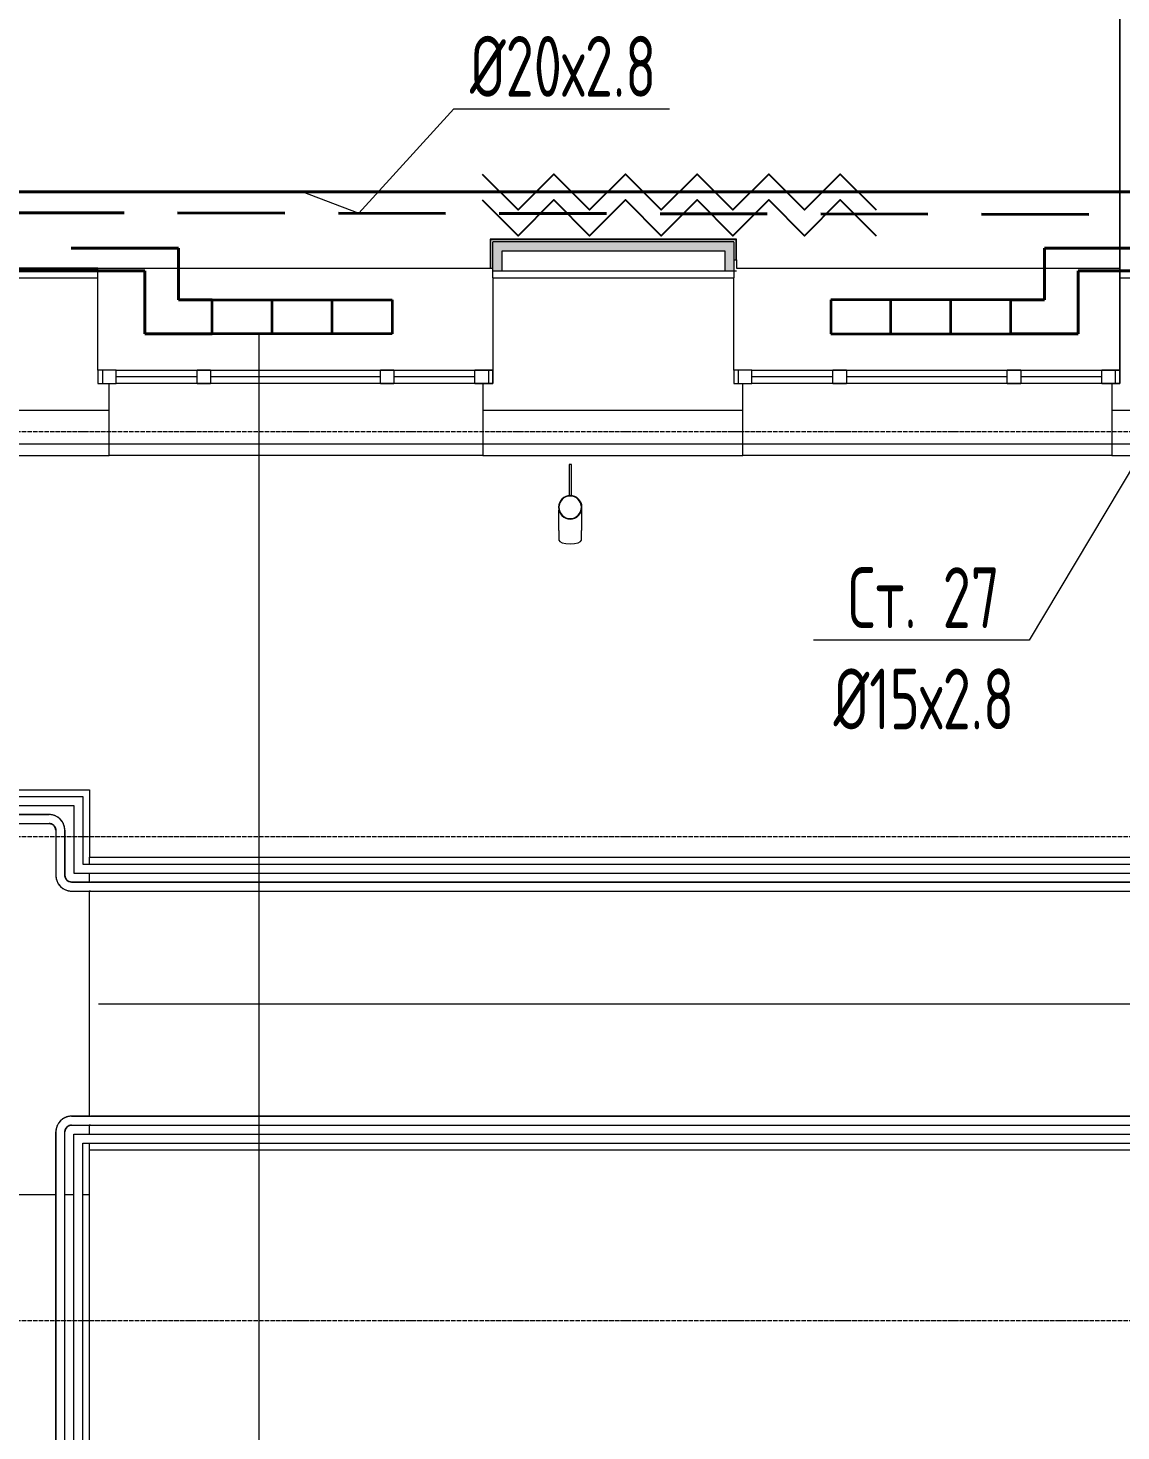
# Model space of a CAD drawing. Header units: millimetres. Extents: x -3929 to 624051, y 52832 to 514950.
# Drawn here: x 183577 to 188432, y 153744 to 159976 of the extents above; entities that cross this region are included whole.
import ezdxf
from ezdxf import colors
from ezdxf.entities.mleader import LeaderData, LeaderLine
from ezdxf.math import Vec2, Vec3

# ---------------------------------------------------------------- set-up
doc = ezdxf.new("R2010")
doc.units = ezdxf.units.MM
doc.linetypes.add('ADSK_Линия сетки', pattern=[25, 20, -2.5, 0, -2.5])
doc.linetypes.add('Hidden', pattern=[7.14375, 4.7625, -2.38125])
for name, color, linetype, lineweight in [('_ Окна', 7, 'Continuous', 9), ('Обобщенные модели', 7, 'Continuous', 18), ('ОВ-ИЗОЛЯЦИЯ', 7, 'Continuous', 25), ('ОВ-О-Оборудование', 32, 'Continuous', 35), ('ОВ-ТЕКСТ', 7, 'Continuous', 25), ('Ограждение', 7, 'Continuous', 9), ('Окна', 7, 'Continuous', 9), ('Оси', 253, 'Continuous', 9), ('Пандусы', 7, 'Continuous', 18), ('Размеры', 7, 'Continuous', 9), ('Стены внутренние', 7, 'Continuous', 18), ('Стены наружные', 7, 'Continuous', 18), ('Стены несущие', 7, 'Continuous', 30), ('Стены отделка', 7, 'Continuous', 30), ('Стены штриховка', 7, 'Continuous', 9)]:
    doc.layers.add(name, color=color, linetype=linetype, lineweight=lineweight)
doc.layers.add('стояки', color=7, linetype='Continuous')
doc.layers.add('т11.1', color=1, linetype='Continuous', true_color=0xff0000)
doc.layers.add('т21.1', color=5, linetype='Continuous', true_color=0x0000ff)
doc.styles.add('СТИЛЬ', font='simplex.shx', dxfattribs={"width": 0.65})

# ---------------------------------------------------------------- blocks, each defined once
blk = doc.blocks.new('*U2941')
at = {"layer": 'ОВ-О-Оборудование', "color": 32, "ltscale": 0.1, "true_color": 0xcd6928}
for p, q in [((400, 75), (-400, 75)), ((-400, 75), (-400, -75)), ((-133.3, 75), (-133.3, -75)), ((133.3, 75), (133.3, -75)), ((400, -75), (400, 75)), ((-400, -75), (400, -75))]:
    blk.add_line(p, q, dxfattribs=at)
blk = doc.blocks.new('1 этаж')
at = {"layer": 'Стены внутренние', "lineweight": 5}
for points in [[(376381.3, -251318.4), (376421.3, -251318.4), (376421.3, -251188.4), (376381.3, -251188.4), (376381.3, -251306.4)], [(377411.3, -251228.4), (377451.3, -251228.4), (377450.3, -251188.4), (376421.3, -251188.4), (376421.3, -251228.4), (377359.8, -251228.4)], [(377451.3, -251318.4), (377450.3, -251228.4), (377411.3, -251228.4), (377411.3, -251318.4), (377450.3, -251318.4)]]:
    blk.add_hatch(color=253, dxfattribs=at).paths.add_polyline_path(points)
at = {"layer": '_ Окна', "color": 253, "lineweight": 5}
for p, q in [((374706.3, -251758.4), (374626.3, -251758.4)), ((374626.3, -251758.4), (374626.3, -251818.4)), ((374646.3, -251758.4), (374646.3, -251818.4)), ((374706.3, -251818.4), (374706.3, -251758.4)), ((375066.3, -251788.4), (374706.3, -251788.4)), ((375066.3, -251818.4), (375066.3, -251758.4)), ((375066.3, -251758.4), (375126.3, -251758.4)), ((375126.3, -251758.4), (375126.3, -251818.4)), ((375881.3, -251788.4), (375126.3, -251788.4)), ((375881.3, -251818.4), (375881.3, -251758.4)), ((375881.3, -251758.4), (375941.3, -251758.4)), ((375941.3, -251758.4), (375941.3, -251818.4)), ((376301.3, -251788.4), (375941.3, -251788.4)), ((376301.3, -251818.4), (376301.3, -251758.4)), ((376301.3, -251758.4), (376381.3, -251758.4)), ((376361.3, -251758.4), (376361.3, -251818.4)), ((376381.3, -251758.4), (376381.3, -251818.4)), ((377531.3, -251758.4), (377451.3, -251758.4)), ((377451.3, -251758.4), (377451.3, -251818.4)), ((377471.3, -251758.4), (377471.3, -251818.4)), ((377531.3, -251818.4), (377531.3, -251758.4)), ((377891.3, -251788.4), (377531.3, -251788.4)), ((377891.3, -251818.4), (377891.3, -251758.4)), ((377891.3, -251758.4), (377951.3, -251758.4)), ((377951.3, -251758.4), (377951.3, -251818.4)), ((378666.3, -251788.4), (377951.3, -251788.4)), ((378666.3, -251818.4), (378666.3, -251758.4)), ((378666.3, -251758.4), (378726.3, -251758.4)), ((378726.3, -251758.4), (378726.3, -251818.4)), ((379086.3, -251788.4), (378726.3, -251788.4)), ((379086.3, -251818.4), (379086.3, -251758.4)), ((379086.3, -251758.4), (379166.3, -251758.4)), ((379146.3, -251758.4), (379146.3, -251818.4)), ((379166.3, -251758.4), (379166.3, -251818.4)), ((374626.3, -251818.4), (374706.3, -251818.4)), ((375126.3, -251818.4), (375066.3, -251818.4)), ((375941.3, -251818.4), (375881.3, -251818.4)), ((376381.3, -251818.4), (376301.3, -251818.4)), ((377451.3, -251818.4), (377531.3, -251818.4)), ((377951.3, -251818.4), (377891.3, -251818.4)), ((378726.3, -251818.4), (378666.3, -251818.4)), ((379166.3, -251818.4), (379086.3, -251818.4))]:
    blk.add_line(p, q, dxfattribs=at)
at = {"layer": 'Обобщенные модели', "color": 253, "lineweight": 5}
for p, q in [((376719.4, -252178.4), (376719.4, -252317.5)), ((376729.4, -252178.4), (376719.4, -252178.4)), ((376729.4, -252317.5), (376729.4, -252178.4)), ((376674.4, -252383.7), (376674.4, -252381.4)), ((376674.4, -252386.5), (376674.4, -252383.7)), ((376674.4, -252389.5), (376674.4, -252386.5)), ((376674.4, -252392.6), (376674.4, -252389.5)), ((376674.4, -252396), (376674.4, -252392.6)), ((376674.4, -252399.6), (376674.4, -252396)), ((376674.4, -252403.3), (376674.4, -252399.6)), ((376674.4, -252407.3), (376674.4, -252403.3)), ((376674.4, -252411.4), (376674.4, -252407.3)), ((376674.4, -252415.7), (376674.4, -252411.4)), ((376674.4, -252420.1), (376674.4, -252415.7)), ((376674.4, -252424.7), (376674.4, -252420.1)), ((376674.4, -252429.5), (376674.4, -252424.7)), ((376774.4, -252381.4), (376774.4, -252382.7)), ((376774.4, -252382.7), (376774.4, -252385.3)), ((376774.4, -252385.3), (376774.4, -252388.2)), ((376774.4, -252388.2), (376774.4, -252391.3)), ((376774.4, -252391.3), (376774.4, -252394.6)), ((376774.4, -252394.6), (376774.4, -252398.1)), ((376774.4, -252398.1), (376774.4, -252401.7)), ((376774.4, -252401.7), (376774.4, -252405.6)), ((376774.4, -252405.6), (376774.4, -252409.6)), ((376774.4, -252409.6), (376774.4, -252413.9)), ((376774.4, -252413.9), (376774.4, -252418.2)), ((376774.4, -252418.2), (376774.4, -252422.8)), ((376774.4, -252422.8), (376774.4, -252427.5)), ((376774.4, -252427.5), (376774.4, -252432.3)), ((376674.4, -252434.4), (376674.4, -252429.5)), ((376674.4, -252439.4), (376674.4, -252434.4)), ((376674.4, -252444.6), (376674.4, -252439.4)), ((376674.4, -252449.9), (376674.4, -252444.6)), ((376674.4, -252455.3), (376674.4, -252449.9)), ((376674.4, -252460.8), (376674.4, -252455.3)), ((376674.4, -252466.3), (376674.4, -252460.8)), ((376674.4, -252472), (376674.4, -252466.3)), ((376674.4, -252472), (376674.4, -252514.5)), ((376774.4, -252432.3), (376774.4, -252437.3)), ((376774.4, -252437.3), (376774.4, -252442.4)), ((376774.4, -252442.4), (376774.4, -252447.7)), ((376774.4, -252447.7), (376774.4, -252453)), ((376774.4, -252453), (376774.4, -252458.5)), ((376774.4, -252458.5), (376774.4, -252464)), ((376774.4, -252464), (376774.4, -252469.6)), ((376774.4, -252469.6), (376774.4, -252472)), ((376774.4, -252514.5), (376774.4, -252472))]:
    blk.add_line(p, q, dxfattribs=at)
for radius, start, end in [(52, 90, 270), (50, 90, 270), (52, 270, 90), (50, 270, 90)]:
    blk.add_arc((376724.4, -252368.4), radius, start, end, dxfattribs=at)
for start_param, end_param in [(3.141593, 4.712389), (4.712389, 6.283185)]:
    blk.add_ellipse((376724.4, -252514.5), major_axis=(50, 0), ratio=0.309017, start_param=start_param, end_param=end_param, dxfattribs=at)
at = {"layer": 'Ограждение', "color": 253, "lineweight": 5}
for p, q in [((372819.1, -253653.3), (374559.1, -253653.3)), ((374559.1, -253653.3), (374559.1, -253953.3)), ((372859.1, -253693.3), (374519.1, -253693.3)), ((374409.1, -253733.3), (372969.1, -253733.3)), ((372969.1, -253733.3), (374409.1, -253733.3)), ((374409.9, -253733.3), (374409.1, -253733.3)), ((374412.7, -253733.4), (374409.9, -253733.3)), ((374412.7, -253733.4), (374409.9, -253733.3)), ((374415.5, -253733.6), (374412.7, -253733.4)), ((374415.5, -253733.6), (374412.7, -253733.4)), ((374418.2, -253733.9), (374415.5, -253733.6)), ((374418.2, -253733.9), (374415.5, -253733.6)), ((374421, -253734.3), (374418.2, -253733.9)), ((374421, -253734.3), (374418.2, -253733.9)), ((374423.8, -253734.8), (374421, -253734.3)), ((374423.8, -253734.8), (374421, -253734.3)), ((374426.5, -253735.5), (374423.8, -253734.8)), ((374426.5, -253735.5), (374423.8, -253734.8)), ((374429.2, -253736.2), (374426.5, -253735.5)), ((374429.2, -253736.2), (374426.5, -253735.5)), ((374431.9, -253737.1), (374429.2, -253736.2)), ((374431.9, -253737.1), (374429.2, -253736.2)), ((374519.1, -253693.3), (374519.1, -253993.3)), ((372969.1, -253773.3), (374409.1, -253773.3)), ((372969.1, -253773.3), (374409.1, -253773.3)), ((374409.1, -253773.3), (374410.3, -253773.3)), ((374410.3, -253773.3), (374411.5, -253773.4)), ((374411.5, -253773.4), (374412.7, -253773.5)), ((374412.7, -253773.5), (374413.9, -253773.7)), ((374413.9, -253773.7), (374415.1, -253773.9)), ((374415.1, -253773.9), (374416.3, -253774.1)), ((374416.3, -253774.1), (374417.4, -253774.4)), ((374417.4, -253774.4), (374418.6, -253774.8)), ((374418.6, -253774.8), (374419.7, -253775.2)), ((374419.7, -253775.2), (374420.8, -253775.6)), ((374420.8, -253775.6), (374421.9, -253776.1)), ((374421.9, -253776.1), (374423, -253776.7)), ((374423, -253776.7), (374424, -253777.2)), ((374424, -253777.2), (374425.1, -253777.9)), ((374425.1, -253777.9), (374426.1, -253778.5)), ((374426.1, -253778.5), (374427, -253779.2)), ((374427, -253779.2), (374428, -253779.9)), ((374428, -253779.9), (374428.9, -253780.7)), ((374428.9, -253780.7), (374429.8, -253781.5)), ((374429.8, -253781.5), (374430.6, -253782.4)), ((374430.6, -253782.4), (374431.5, -253783.2)), ((374431.5, -253783.2), (374432.2, -253784.2)), ((374434.5, -253738), (374431.9, -253737.1)), ((374434.5, -253738), (374431.9, -253737.1)), ((374432.2, -253784.2), (374433, -253785.1)), ((374433, -253785.1), (374433.7, -253786.1)), ((374433.7, -253786.1), (374434.4, -253787.1)), ((374434.4, -253787.1), (374435, -253788.1)), ((374437.1, -253739.1), (374434.5, -253738)), ((374437.1, -253739.1), (374434.5, -253738)), ((374435, -253788.1), (374435.6, -253789.1)), ((374435.6, -253789.1), (374436.1, -253790.2)), ((374436.1, -253790.2), (374436.6, -253791.3)), ((374436.6, -253791.3), (374437.1, -253792.4)), ((374439.6, -253740.3), (374437.1, -253739.1)), ((374439.6, -253740.3), (374437.1, -253739.1)), ((374437.1, -253792.4), (374437.5, -253793.5)), ((374437.5, -253793.5), (374437.9, -253794.7)), ((374437.9, -253794.7), (374438.2, -253795.8)), ((374438.2, -253795.8), (374438.5, -253797)), ((374438.5, -253797), (374438.7, -253798.2)), ((374438.7, -253798.2), (374438.9, -253799.4)), ((374442.1, -253741.5), (374439.6, -253740.3)), ((374442.1, -253741.5), (374439.6, -253740.3)), ((374444.6, -253742.9), (374442.1, -253741.5)), ((374444.6, -253742.9), (374442.1, -253741.5)), ((374446.9, -253744.4), (374444.6, -253742.9)), ((374446.9, -253744.4), (374444.6, -253742.9)), ((374449.3, -253745.9), (374446.9, -253744.4)), ((374449.3, -253745.9), (374446.9, -253744.4)), ((374451.5, -253747.6), (374449.3, -253745.9)), ((374451.5, -253747.6), (374449.3, -253745.9)), ((374453.7, -253749.3), (374451.5, -253747.6)), ((374453.7, -253749.3), (374451.5, -253747.6)), ((374455.8, -253751.1), (374453.7, -253749.3)), ((374455.8, -253751.1), (374453.7, -253749.3)), ((374457.9, -253753.1), (374455.8, -253751.1)), ((374457.9, -253753.1), (374455.8, -253751.1)), ((374459.9, -253755), (374457.9, -253753.1)), ((374459.9, -253755), (374457.9, -253753.1)), ((374461.7, -253757.1), (374459.9, -253755)), ((374461.7, -253757.1), (374459.9, -253755)), ((374463.6, -253759.3), (374461.7, -253757.1)), ((374463.6, -253759.3), (374461.7, -253757.1)), ((374465.3, -253761.5), (374463.6, -253759.3)), ((374465.3, -253761.5), (374463.6, -253759.3)), ((374466.9, -253763.7), (374465.3, -253761.5)), ((374466.9, -253763.7), (374465.3, -253761.5)), ((374468.4, -253766.1), (374466.9, -253763.7)), ((374468.4, -253766.1), (374466.9, -253763.7)), ((374469.9, -253768.5), (374468.4, -253766.1)), ((374469.9, -253768.5), (374468.4, -253766.1)), ((374471.2, -253770.9), (374469.9, -253768.5)), ((374471.2, -253770.9), (374469.9, -253768.5)), ((374472.5, -253773.5), (374471.2, -253770.9)), ((374472.5, -253773.5), (374471.2, -253770.9)), ((374473.6, -253776), (374472.5, -253773.5)), ((374473.6, -253776), (374472.5, -253773.5)), ((374474.6, -253778.6), (374473.6, -253776)), ((374474.6, -253778.6), (374473.6, -253776)), ((374475.6, -253781.3), (374474.6, -253778.6)), ((374475.6, -253781.3), (374474.6, -253778.6)), ((374476.4, -253783.9), (374475.6, -253781.3)), ((374476.4, -253783.9), (374475.6, -253781.3)), ((374477.1, -253786.6), (374476.4, -253783.9)), ((374477.1, -253786.6), (374476.4, -253783.9)), ((374477.7, -253789.4), (374477.1, -253786.6)), ((374477.7, -253789.4), (374477.1, -253786.6)), ((374478.2, -253792.1), (374477.7, -253789.4)), ((374478.2, -253792.1), (374477.7, -253789.4)), ((374478.6, -253794.9), (374478.2, -253792.1)), ((374478.6, -253794.9), (374478.2, -253792.1)), ((374478.9, -253797.7), (374478.6, -253794.9)), ((374478.9, -253797.7), (374478.6, -253794.9)), ((374479.1, -253800.5), (374478.9, -253797.7)), ((374479.1, -253800.5), (374478.9, -253797.7)), ((374438.9, -253799.4), (374439, -253800.6)), ((374439, -253800.6), (374439.1, -253801.7)), ((374439.1, -253801.7), (374439.1, -253802.9)), ((374439.1, -253802.9), (374439.1, -253803.3)), ((374439.1, -253803.3), (374439.1, -254003.3)), ((374439.1, -253803.3), (374439.1, -254003.3)), ((374479.1, -253803.3), (374479.1, -253800.5)), ((374479.1, -253803.3), (374479.1, -253800.5)), ((374479.1, -254003.3), (374479.1, -253803.3)), ((374479.1, -253803.3), (374479.1, -254003.3)), ((374559.1, -253953.3), (374589.1, -253953.3)), ((374589.1, -253953.3), (380934.1, -253953.3)), ((374439.1, -254003.3), (374439.2, -254006.1)), ((374439.1, -254003.3), (374439.2, -254006.1)), ((374439.2, -254006.1), (374439.3, -254008.9)), ((374439.2, -254006.1), (374439.3, -254008.9)), ((374439.3, -254008.9), (374439.6, -254011.7)), ((374439.3, -254008.9), (374439.6, -254011.7)), ((374439.6, -254011.7), (374440, -254014.4)), ((374439.6, -254011.7), (374440, -254014.4)), ((374440, -254014.4), (374440.5, -254017.2)), ((374440, -254014.4), (374440.5, -254017.2)), ((374440.5, -254017.2), (374441.1, -254019.9)), ((374440.5, -254017.2), (374441.1, -254019.9)), ((374441.1, -254019.9), (374441.8, -254022.6)), ((374441.1, -254019.9), (374441.8, -254022.6)), ((374441.8, -254022.6), (374442.7, -254025.3)), ((374441.8, -254022.6), (374442.7, -254025.3)), ((374442.7, -254025.3), (374443.6, -254027.9)), ((374442.7, -254025.3), (374443.6, -254027.9)), ((374443.6, -254027.9), (374444.6, -254030.5)), ((374443.6, -254027.9), (374444.6, -254030.5)), ((374444.6, -254030.5), (374445.8, -254033.1)), ((374444.6, -254030.5), (374445.8, -254033.1)), ((374445.8, -254033.1), (374447, -254035.6)), ((374445.8, -254033.1), (374447, -254035.6)), ((374447, -254035.6), (374448.4, -254038.1)), ((374447, -254035.6), (374448.4, -254038.1)), ((374448.4, -254038.1), (374449.8, -254040.5)), ((374448.4, -254038.1), (374449.8, -254040.5)), ((374449.8, -254040.5), (374451.3, -254042.8)), ((374449.8, -254040.5), (374451.3, -254042.8)), ((374451.3, -254042.8), (374453, -254045.1)), ((374451.3, -254042.8), (374453, -254045.1)), ((374453, -254045.1), (374454.7, -254047.3)), ((374453, -254045.1), (374454.7, -254047.3)), ((374454.7, -254047.3), (374456.5, -254049.4)), ((374454.7, -254047.3), (374456.5, -254049.4)), ((374479.1, -254003.6), (374479.1, -254003.3)), ((374479.2, -254004.8), (374479.1, -254003.6)), ((374479.2, -254006), (374479.2, -254004.8)), ((374479.4, -254007.2), (374479.2, -254006)), ((374479.6, -254008.4), (374479.4, -254007.2)), ((374479.8, -254009.6), (374479.6, -254008.4)), ((374480.1, -254010.7), (374479.8, -254009.6)), ((374480.4, -254011.9), (374480.1, -254010.7)), ((374480.7, -254013), (374480.4, -254011.9)), ((374481.2, -254014.1), (374480.7, -254013)), ((374481.6, -254015.3), (374481.2, -254014.1)), ((374482.1, -254016.3), (374481.6, -254015.3)), ((374482.7, -254017.4), (374482.1, -254016.3)), ((374483.2, -254018.5), (374482.7, -254017.4)), ((374483.9, -254019.5), (374483.2, -254018.5)), ((374484.5, -254020.5), (374483.9, -254019.5)), ((374485.3, -254021.4), (374484.5, -254020.5)), ((374486, -254022.4), (374485.3, -254021.4)), ((374486.8, -254023.3), (374486, -254022.4)), ((374487.6, -254024.2), (374486.8, -254023.3)), ((374488.5, -254025), (374487.6, -254024.2)), ((374489.3, -254025.8), (374488.5, -254025)), ((374490.3, -254026.6), (374489.3, -254025.8)), ((374491.2, -254027.3), (374490.3, -254026.6)), ((374492.2, -254028), (374491.2, -254027.3)), ((374493.2, -254028.7), (374492.2, -254028)), ((374494.2, -254029.3), (374493.2, -254028.7)), ((374495.3, -254029.9), (374494.2, -254029.3)), ((374496.3, -254030.4), (374495.3, -254029.9)), ((374497.4, -254030.9), (374496.3, -254030.4)), ((374498.6, -254031.3), (374497.4, -254030.9)), ((374499.7, -254031.8), (374498.6, -254031.3)), ((374500.8, -254032.1), (374499.7, -254031.8)), ((374502, -254032.4), (374500.8, -254032.1)), ((374503.2, -254032.7), (374502, -254032.4)), ((374504.3, -254032.9), (374503.2, -254032.7)), ((374505.5, -254033.1), (374504.3, -254032.9)), ((374506.7, -254033.2), (374505.5, -254033.1)), ((374507.9, -254033.2), (374506.7, -254033.2)), ((374509.1, -254033.3), (374507.9, -254033.2)), ((374587.1, -254033.3), (374509.1, -254033.3)), ((374509.1, -254033.3), (374587.1, -254033.3)), ((374519.1, -253993.3), (374589.1, -253993.3)), ((374587.1, -254033.3), (374589.9, -254033.3)), ((374587.1, -254033.3), (374591.1, -254033.3)), ((374589.1, -253993.3), (380974.1, -253993.3)), ((374589.9, -254033.3), (374592.7, -254033.3)), ((374591.1, -254033.3), (380944.4, -254033.3)), ((380944.4, -254033.3), (374592.7, -254033.3)), ((374456.5, -254049.4), (374458.4, -254051.5)), ((374456.5, -254049.4), (374458.4, -254051.5)), ((374458.4, -254051.5), (374460.4, -254053.5)), ((374458.4, -254051.5), (374460.4, -254053.5)), ((374460.4, -254053.5), (374462.4, -254055.4)), ((374460.4, -254053.5), (374462.4, -254055.4)), ((374462.4, -254055.4), (374464.5, -254057.2)), ((374462.4, -254055.4), (374464.5, -254057.2)), ((374464.5, -254057.2), (374466.7, -254059)), ((374464.5, -254057.2), (374466.7, -254059)), ((374466.7, -254059), (374469, -254060.6)), ((374466.7, -254059), (374469, -254060.6)), ((374469, -254060.6), (374471.3, -254062.2)), ((374469, -254060.6), (374471.3, -254062.2)), ((374471.3, -254062.2), (374473.7, -254063.6)), ((374471.3, -254062.2), (374473.7, -254063.6)), ((374473.7, -254063.6), (374476.1, -254065)), ((374473.7, -254063.6), (374476.1, -254065)), ((374476.1, -254065), (374478.6, -254066.3)), ((374476.1, -254065), (374478.6, -254066.3)), ((374478.6, -254066.3), (374481.2, -254067.4)), ((374478.6, -254066.3), (374481.2, -254067.4)), ((374481.2, -254067.4), (374483.8, -254068.5)), ((374481.2, -254067.4), (374483.8, -254068.5)), ((374483.8, -254068.5), (374486.4, -254069.5)), ((374483.8, -254068.5), (374486.4, -254069.5)), ((374486.4, -254069.5), (374489.1, -254070.3)), ((374486.4, -254069.5), (374489.1, -254070.3)), ((374489.1, -254070.3), (374491.7, -254071.1)), ((374489.1, -254070.3), (374491.7, -254071.1)), ((374491.7, -254071.1), (374494.5, -254071.7)), ((374491.7, -254071.1), (374494.5, -254071.7)), ((374494.5, -254071.7), (374497.2, -254072.3)), ((374494.5, -254071.7), (374497.2, -254072.3)), ((374497.2, -254072.3), (374500, -254072.7)), ((374497.2, -254072.3), (374500, -254072.7)), ((374500, -254072.7), (374502.8, -254073)), ((374500, -254072.7), (374502.8, -254073)), ((374502.8, -254073), (374505.6, -254073.2)), ((374502.8, -254073), (374505.6, -254073.2)), ((374505.6, -254073.2), (374508.4, -254073.3)), ((374505.6, -254073.2), (374508.4, -254073.3)), ((374508.4, -254073.3), (374509.1, -254073.3)), ((374509.1, -254073.3), (374587.1, -254073.3)), ((374509.1, -254073.3), (374587.1, -254073.3)), ((374589.9, -254073.3), (374587.1, -254073.3)), ((374587.1, -254073.3), (374591.1, -254073.3)), ((374592.7, -254073.3), (374589.9, -254073.3)), ((374591.1, -254073.3), (380944.4, -254073.3)), ((374592.7, -254073.3), (380944.4, -254073.3)), ((374448.8, -255107.8), (374447.4, -255110.3)), ((374448.8, -255107.8), (374447.4, -255110.3)), ((374450.2, -255105.5), (374448.8, -255107.8)), ((374450.2, -255105.5), (374448.8, -255107.8)), ((374451.8, -255103.1), (374450.2, -255105.5)), ((374451.8, -255103.1), (374450.2, -255105.5)), ((374453.4, -255100.9), (374451.8, -255103.1)), ((374453.4, -255100.9), (374451.8, -255103.1)), ((374455.2, -255098.7), (374453.4, -255100.9)), ((374455.2, -255098.7), (374453.4, -255100.9)), ((374457, -255096.6), (374455.2, -255098.7)), ((374457, -255096.6), (374455.2, -255098.7)), ((374458.9, -255094.5), (374457, -255096.6)), ((374458.9, -255094.5), (374457, -255096.6)), ((374460.9, -255092.5), (374458.9, -255094.5)), ((374460.9, -255092.5), (374458.9, -255094.5)), ((374463, -255090.6), (374460.9, -255092.5)), ((374463, -255090.6), (374460.9, -255092.5)), ((374465.1, -255088.8), (374463, -255090.6)), ((374465.1, -255088.8), (374463, -255090.6)), ((374467.3, -255087.1), (374465.1, -255088.8)), ((374467.3, -255087.1), (374465.1, -255088.8)), ((374469.6, -255085.5), (374467.3, -255087.1)), ((374469.6, -255085.5), (374467.3, -255087.1)), ((374471.9, -255084), (374469.6, -255085.5)), ((374471.9, -255084), (374469.6, -255085.5)), ((374474.3, -255082.5), (374471.9, -255084)), ((374474.3, -255082.5), (374471.9, -255084)), ((374476.8, -255081.2), (374474.3, -255082.5)), ((374476.8, -255081.2), (374474.3, -255082.5)), ((374479.3, -255079.9), (374476.8, -255081.2)), ((374479.3, -255079.9), (374476.8, -255081.2)), ((374481.9, -255078.8), (374479.3, -255079.9)), ((374481.9, -255078.8), (374479.3, -255079.9)), ((374484.5, -255077.8), (374481.9, -255078.8)), ((374484.5, -255077.8), (374481.9, -255078.8)), ((374487.1, -255076.8), (374484.5, -255077.8)), ((374487.1, -255076.8), (374484.5, -255077.8)), ((374489.8, -255076), (374487.1, -255076.8)), ((374489.8, -255076), (374487.1, -255076.8)), ((374492.5, -255075.3), (374489.8, -255076)), ((374492.5, -255075.3), (374489.8, -255076)), ((374495.2, -255074.7), (374492.5, -255075.3)), ((374495.2, -255074.7), (374492.5, -255075.3)), ((374498, -255074.2), (374495.2, -255074.7)), ((374498, -255074.2), (374495.2, -255074.7)), ((374500.7, -255073.8), (374498, -255074.2)), ((374500.7, -255073.8), (374498, -255074.2)), ((374503.5, -255073.5), (374500.7, -255073.8)), ((374503.5, -255073.5), (374500.7, -255073.8)), ((374506.3, -255073.3), (374503.5, -255073.5)), ((374506.3, -255073.3), (374503.5, -255073.5)), ((374509.1, -255073.3), (374506.3, -255073.3)), ((374509.1, -255073.3), (374506.3, -255073.3)), ((374587.1, -255073.3), (374509.1, -255073.3)), ((374509.1, -255073.3), (374587.1, -255073.3)), ((374587.1, -255073.3), (374589.9, -255073.3)), ((374587.1, -255073.3), (374591.1, -255073.3)), ((374589.9, -255073.3), (374592.7, -255073.3)), ((374591.1, -255073.3), (381412.1, -255073.3)), ((381413.7, -255073.3), (374592.7, -255073.3)), ((374439.2, -255139.7), (374439.1, -255142.5)), ((374439.2, -255139.7), (374439.1, -255142.5)), ((374439.1, -255142.5), (374439.1, -255143.3)), ((374439.1, -255143.3), (374439.1, -255421.3)), ((374439.1, -255421.3), (374439.1, -255143.3)), ((374439.4, -255136.9), (374439.2, -255139.7)), ((374439.4, -255136.9), (374439.2, -255139.7)), ((374439.7, -255134.1), (374439.4, -255136.9)), ((374439.7, -255134.1), (374439.4, -255136.9)), ((374440.1, -255131.4), (374439.7, -255134.1)), ((374440.1, -255131.4), (374439.7, -255134.1)), ((374440.7, -255128.6), (374440.1, -255131.4)), ((374440.7, -255128.6), (374440.1, -255131.4)), ((374441.3, -255125.9), (374440.7, -255128.6)), ((374441.3, -255125.9), (374440.7, -255128.6)), ((374442.1, -255123.2), (374441.3, -255125.9)), ((374442.1, -255123.2), (374441.3, -255125.9)), ((374442.9, -255120.5), (374442.1, -255123.2)), ((374442.9, -255120.5), (374442.1, -255123.2)), ((374443.9, -255117.9), (374442.9, -255120.5)), ((374443.9, -255117.9), (374442.9, -255120.5)), ((374444.9, -255115.3), (374443.9, -255117.9)), ((374444.9, -255115.3), (374443.9, -255117.9)), ((374446.1, -255112.8), (374444.9, -255115.3)), ((374446.1, -255112.8), (374444.9, -255115.3)), ((374447.4, -255110.3), (374446.1, -255112.8)), ((374447.4, -255110.3), (374446.1, -255112.8)), ((374479.1, -255142.1), (374479.2, -255140.9)), ((374479.1, -255143.3), (374479.1, -255142.1)), ((374479.1, -255421.3), (374479.1, -255143.3)), ((374479.1, -255421.3), (374479.1, -255143.3)), ((374479.2, -255140.9), (374479.3, -255139.7)), ((374479.3, -255139.7), (374479.5, -255138.5)), ((374479.5, -255138.5), (374479.7, -255137.3)), ((374479.7, -255137.3), (374480, -255136.1)), ((374480, -255136.1), (374480.3, -255135)), ((374480.3, -255135), (374480.6, -255133.8)), ((374480.6, -255133.8), (374481, -255132.7)), ((374481, -255132.7), (374481.5, -255131.6)), ((374481.5, -255131.6), (374482, -255130.5)), ((374482, -255130.5), (374482.5, -255129.4)), ((374482.5, -255129.4), (374483.1, -255128.4)), ((374483.1, -255128.4), (374483.7, -255127.3)), ((374483.7, -255127.3), (374484.4, -255126.3)), ((374484.4, -255126.3), (374485.1, -255125.4)), ((374485.1, -255125.4), (374485.8, -255124.4)), ((374485.8, -255124.4), (374486.6, -255123.5)), ((374486.6, -255123.5), (374487.4, -255122.6)), ((374487.4, -255122.6), (374488.2, -255121.8)), ((374488.2, -255121.8), (374489.1, -255120.9)), ((374489.1, -255120.9), (374490, -255120.2)), ((374490, -255120.2), (374490.9, -255119.4)), ((374490.9, -255119.4), (374491.9, -255118.7)), ((374491.9, -255118.7), (374492.9, -255118)), ((374492.9, -255118), (374493.9, -255117.4)), ((374493.9, -255117.4), (374495, -255116.8)), ((374495, -255116.8), (374496, -255116.3)), ((374496, -255116.3), (374497.1, -255115.8)), ((374497.1, -255115.8), (374498.2, -255115.3)), ((374498.2, -255115.3), (374499.4, -255114.9)), ((374499.4, -255114.9), (374500.5, -255114.5)), ((374500.5, -255114.5), (374501.7, -255114.2)), ((374501.7, -255114.2), (374502.8, -255113.9)), ((374502.8, -255113.9), (374504, -255113.7)), ((374504, -255113.7), (374505.2, -255113.5)), ((374505.2, -255113.5), (374506.4, -255113.4)), ((374506.4, -255113.4), (374507.6, -255113.3)), ((374507.6, -255113.3), (374508.8, -255113.3)), ((374508.8, -255113.3), (374509.1, -255113.3)), ((374509.1, -255113.3), (374587.1, -255113.3)), ((374509.1, -255113.3), (374587.1, -255113.3)), ((374519.1, -255153.3), (374589.1, -255153.3)), ((374519.1, -255423.3), (374519.1, -255153.3)), ((374589.9, -255113.3), (374587.1, -255113.3)), ((374587.1, -255113.3), (374591.1, -255113.3)), ((374589.1, -255153.3), (381414.1, -255153.3)), ((374592.7, -255113.3), (374589.9, -255113.3)), ((374591.1, -255113.3), (381412.1, -255113.3)), ((374592.7, -255113.3), (381413.7, -255113.3)), ((374559.1, -255193.3), (374589.1, -255193.3)), ((374559.1, -255423.3), (374559.1, -255193.3)), ((374589.1, -255193.3), (381414.1, -255193.3)), ((374439.1, -255421.3), (374439.1, -255422.5)), ((374439.1, -255425.3), (374439.1, -255421.3)), ((374439.1, -255422.5), (374439.1, -255423.7)), ((374439.1, -255423.7), (374439.1, -257421.7)), ((374439.1, -257421.7), (374439.1, -255425.3)), ((374479.1, -255422.5), (374479.1, -255421.3)), ((374479.1, -255425.3), (374479.1, -255421.3)), ((374479.1, -255423.7), (374479.1, -255422.5)), ((374479.1, -257421.7), (374479.1, -255423.7)), ((374479.1, -257421.7), (374479.1, -255425.3)), ((374519.1, -257423.3), (374519.1, -255423.3)), ((374559.1, -257423.3), (374559.1, -255423.3))]:
    blk.add_line(p, q, dxfattribs=at)
for centre, radius, start, end in [((374409.1, -253803.3), 70, 0, 90), ((374409.1, -253803.3), 30, 0, 90), ((374409.1, -253803.3), 30, 50.23514, 90), ((374409.1, -253803.3), 30, 0, 39.76486), ((374509.1, -254003.3), 70, 180, 270), ((374509.1, -254003.3), 30, 180, 270), ((374509.1, -254003.3), 30, 180, 219.76486), ((374509.1, -254003.3), 30, 230.23514, 270), ((374509.1, -255143.3), 70, 90, 180), ((374509.1, -255143.3), 30, 90, 180), ((374509.1, -255143.3), 30, 140.23514, 180), ((374509.1, -255143.3), 30, 90, 129.76486)]:
    blk.add_arc(centre, radius, start, end, dxfattribs=at)
at = {"layer": 'Окна', "color": 253, "lineweight": 5}
for p, q in [((374706.3, -251758.4), (374626.3, -251758.4)), ((374626.3, -251758.4), (374626.3, -251818.4)), ((374706.3, -251758.4), (375066.3, -251758.4)), ((375126.3, -251758.4), (375066.3, -251758.4)), ((375126.3, -251758.4), (375881.3, -251758.4)), ((375941.3, -251758.4), (375881.3, -251758.4)), ((375941.3, -251758.4), (376301.3, -251758.4)), ((376381.3, -251758.4), (376301.3, -251758.4)), ((376381.3, -251818.4), (376381.3, -251758.4)), ((377531.3, -251758.4), (377451.3, -251758.4)), ((377451.3, -251758.4), (377451.3, -251818.4)), ((377531.3, -251758.4), (377891.3, -251758.4)), ((377951.3, -251758.4), (377891.3, -251758.4)), ((377951.3, -251758.4), (378666.3, -251758.4)), ((378726.3, -251758.4), (378666.3, -251758.4)), ((378726.3, -251758.4), (379086.3, -251758.4)), ((379166.3, -251758.4), (379086.3, -251758.4)), ((379166.3, -251818.4), (379166.3, -251758.4)), ((374626.3, -251818.4), (374706.3, -251818.4)), ((375066.3, -251818.4), (374706.3, -251818.4)), ((375066.3, -251818.4), (375126.3, -251818.4)), ((375881.3, -251818.4), (375126.3, -251818.4)), ((375881.3, -251818.4), (375941.3, -251818.4)), ((376301.3, -251818.4), (375941.3, -251818.4)), ((376301.3, -251818.4), (376381.3, -251818.4)), ((377451.3, -251818.4), (377531.3, -251818.4)), ((377891.3, -251818.4), (377531.3, -251818.4)), ((377891.3, -251818.4), (377951.3, -251818.4)), ((378666.3, -251818.4), (377951.3, -251818.4)), ((378666.3, -251818.4), (378726.3, -251818.4)), ((379086.3, -251818.4), (378726.3, -251818.4)), ((379086.3, -251818.4), (379166.3, -251818.4))]:
    blk.add_line(p, q, dxfattribs=at)
at = {"layer": 'Оси', "color": 253, "linetype": 'ADSK_Линия сетки', "lineweight": 5}
for p, q in [((353580.1, -252031.6), (419809.8, -252031.6)), ((353580.1, -253831.6), (419699.7, -253831.6)), ((353580.1, -255981.6), (419699.7, -255981.6))]:
    blk.add_line(p, q, dxfattribs=at)
at = {"layer": 'Пандусы', "color": 253, "lineweight": 5}
for p, q in [((372789.1, -253623.3), (374589.1, -253623.3)), ((374589.1, -253623.3), (374589.1, -253923.3)), ((374589.1, -253953.3), (374589.1, -253923.3)), ((374589.1, -253923.3), (380904.1, -253923.3)), ((374589.1, -254033.3), (374589.1, -253993.3)), ((374589.1, -255073.3), (374589.1, -254073.3)), ((374589.1, -255153.3), (374589.1, -255113.3)), ((374589.1, -255223.3), (374589.1, -255193.3)), ((374589.1, -255223.3), (380904.1, -255223.3)), ((374589.1, -255423.3), (374589.1, -255223.3)), ((374439.1, -255423.3), (373439.1, -255423.3)), ((374519.1, -255423.3), (374479.1, -255423.3)), ((374589.1, -255423.3), (374559.1, -255423.3)), ((374589.1, -257423.3), (374589.1, -255423.3))]:
    blk.add_line(p, q, dxfattribs=at)
at = {"layer": 'Размеры', "color": 253, "lineweight": 5}
blk.add_line((374629, -254574.7), (380871.8, -254574.7), dxfattribs=at)
at = {"layer": 'Стены внутренние', "color": 253, "lineweight": 5}
blk.add_line((377451.3, -251318.4), (377463.3, -251318.4), dxfattribs=at)
at = {"layer": 'Стены наружные', "color": 253, "lineweight": 5}
for p, q in [((377463.3, -251268.4), (377463.3, -251306.4)), ((374626.3, -251306.4), (376369.3, -251306.4)), ((377463.3, -251306.4), (379166.3, -251306.4)), ((376336.3, -252088.4), (374676.3, -252088.4)), ((379131.3, -252088.4), (377491.3, -252088.4)), ((376336.3, -252138.4), (374676.3, -252138.4)), ((379131.3, -252138.4), (377491.3, -252138.4))]:
    blk.add_line(p, q, dxfattribs=at)
at = {"layer": 'Стены несущие', "color": 253, "lineweight": 5}
for p, q in [((373601.3, -251348.4), (374626.3, -251348.4)), ((374626.3, -251758.4), (374626.3, -251348.4)), ((376381.3, -251348.4), (376381.3, -251758.4)), ((376381.3, -251348.4), (377451.3, -251348.4)), ((377451.3, -251758.4), (377451.3, -251348.4)), ((379166.3, -251348.4), (379166.3, -251758.4)), ((379166.3, -251348.4), (380256.3, -251348.4)), ((374676.3, -251938.4), (374676.3, -251818.4)), ((376336.3, -251818.4), (376336.3, -251938.4)), ((377491.3, -251938.4), (377491.3, -251818.4)), ((379131.3, -251818.4), (379131.3, -251938.4)), ((374676.3, -251938.4), (373566.3, -251938.4)), ((377491.3, -251938.4), (376336.3, -251938.4)), ((380296.3, -251938.4), (379131.3, -251938.4))]:
    blk.add_line(p, q, dxfattribs=at)
at = {"layer": 'Стены отделка', "color": 253, "lineweight": 5}
for p, q in [((379164.3, -245466.4), (379164.3, -251758.4)), ((376369.3, -251176.4), (376369.3, -251306.4)), ((377461.3, -251176.4), (376371.3, -251176.4)), ((377463.3, -251268.4), (377463.3, -251178.4)), ((377451.3, -251188.4), (376381.3, -251188.4)), ((376381.3, -251348.4), (376381.3, -251188.4)), ((376421.3, -251228.4), (377411.3, -251228.4)), ((376421.3, -251318.4), (376421.3, -251228.4)), ((377411.3, -251228.4), (377411.3, -251318.4)), ((377451.3, -251188.4), (377451.3, -251348.4)), ((377451.3, -251268.4), (377463.3, -251268.4)), ((374626.3, -251306.4), (373601.3, -251306.4)), ((374625.3, -251318.4), (374626.3, -251318.4)), ((374626.3, -251348.4), (374626.3, -251306.4)), ((376369.3, -251306.4), (376381.3, -251306.4)), ((376381.3, -251318.4), (376421.3, -251318.4)), ((376421.3, -251318.4), (377451.3, -251318.4)), ((374676.3, -251938.4), (374676.3, -251938.4)), ((374676.3, -252138.4), (374676.3, -251938.4)), ((376336.3, -251938.4), (376336.3, -252138.4)), ((377491.3, -252138.4), (377491.3, -251938.4)), ((379131.3, -251938.4), (379131.3, -252138.4)), ((374676.3, -252088.4), (374675.3, -252088.4)), ((377491.3, -252088.4), (377490.3, -252088.4)), ((373566.3, -252138.4), (374676.3, -252138.4)), ((376336.3, -252138.4), (377491.3, -252138.4)), ((379131.3, -252138.4), (380296.3, -252138.4))]:
    blk.add_line(p, q, dxfattribs=at)
at = {"layer": 'Стены штриховка', "color": 253, "lineweight": 5}
for p, q in [((379166.3, -245431.4), (379166.3, -251348.4)), ((376371.3, -251176.4), (376369.3, -251176.4)), ((376369.3, -251178.4), (377463.3, -251178.4)), ((376371.3, -251306.4), (376371.3, -251176.4)), ((377461.3, -251268.4), (377461.3, -251176.4)), ((377463.3, -251176.4), (377461.3, -251176.4)), ((377463.3, -251178.4), (377463.3, -251176.4)), ((374626.3, -251308.4), (373601.3, -251308.4)), ((373601.3, -251318.4), (374625.3, -251318.4)), ((374675.3, -252088.4), (373566.3, -252088.4)), ((377490.3, -252088.4), (376336.3, -252088.4)), ((380295.3, -252088.4), (379131.3, -252088.4))]:
    blk.add_line(p, q, dxfattribs=at)

msp = doc.modelspace()

# ---------------------------------------------------------------- linework, layer by layer
at = {"layer": 'ОВ-ИЗОЛЯЦИЯ', "color": 7, "linetype": 'ByBlock'}
for points in [[(185594.508, 159327.912), (185753.607, 159168.813), (185912.706, 159327.912), (186071.805, 159168.813), (186230.904, 159327.912), (186390.003, 159168.813), (186549.102, 159327.912), (186708.201, 159168.813), (186867.3, 159327.912), (187026.399, 159168.813), (187185.498, 159327.912), (187344.597, 159168.813)], [(185594.359, 159212.971), (185753.458, 159053.872), (185912.557, 159212.971), (186071.657, 159053.872), (186230.756, 159212.971), (186389.855, 159053.872), (186548.954, 159212.971), (186708.053, 159053.872), (186867.152, 159212.971), (187026.251, 159053.872), (187185.35, 159212.971), (187344.449, 159053.872)]]:
    msp.add_lwpolyline(points, dxfattribs=at)
at = {"layer": 'стояки', "color": 7, "lineweight": 15}
msp.add_line((184601.405, 158618.406), (184601.405, 150135.701), dxfattribs=at)
at = {"layer": 'т11.1', "lineweight": 40}
for p, q in [((179859.535, 159248.363), (194670.561, 159248.363)), ((188092.822, 158768.406), (188092.822, 158998.063)), ((188092.822, 158998.063), (188899.566, 158998.063)), ((184095.037, 158898.063), (183435.565, 158897.066)), ((184095.037, 158618.406), (184095.037, 158898.063)), ((187942.822, 158768.406), (188092.822, 158768.406)), ((184395.037, 158618.406), (184095.037, 158618.406))]:
    msp.add_line(p, q, dxfattribs=at)
at = {"layer": 'т21.1', "linetype": 'Hidden', "lineweight": 40, "ltscale": 100}
for p, q in [((179955.024, 159161.97), (194520.561, 159138.062)), ((184245.037, 158998.063), (183386.563, 158998.063)), ((184245.037, 158768.406), (184245.037, 158998.063)), ((188242.822, 158618.406), (188242.822, 158898.063)), ((188242.822, 158898.063), (188850.564, 158897.066)), ((184395.037, 158768.406), (184245.037, 158768.406)), ((187942.822, 158618.406), (188242.822, 158618.406))]:
    msp.add_line(p, q, dxfattribs=at)

# ---------------------------------------------------------------- block references
at = {"layer": 'ОВ-О-Оборудование', "ltscale": 10, "xscale": -1, "rotation": 180}
msp.add_blockref('*U2941', (184795.037, 158693.406), dxfattribs=at)
at = {"layer": 'ОВ-О-Оборудование', "ltscale": 10, "rotation": 180}
msp.add_blockref('*U2941', (187542.822, 158693.406), dxfattribs=at)
at = {"layer": 'стояки', "color": 5, "lineweight": 40}
msp.add_blockref('1 этаж', (-190738.98, 410215.433), dxfattribs=at)

# ---------------------------------------------------------------- leaders
at = {"layer": 'ОВ-ТЕКСТ', "color": 7}
ml = msp.add_multileader_mtext('Standard', dxfattribs=at)
ml.set_content('\\A1;%%C20х2.8 ', color=7, style='СТИЛЬ')
ml.set_leader_properties(color=7, lineweight=18)
ml.build(insert=Vec2(0, 0))
ml.multileader.update_dxf_attribs({"text_left_attachment_type": 6, "text_right_attachment_type": 6, "dogleg_length": 0.36, "arrow_head_size": 0.126})
ctx = ml.context
ctx.base_point, ctx.char_height, ctx.arrow_head_size, ctx.landing_gap_size, ctx.plane_origin = Vec3(185468.939, 159617.132), 270, 0.126, 0.063, Vec3(191513.668, 154591.065)
ctx.left_attachment, ctx.right_attachment, ctx.text_align_type = 6, 6, 1
notes = []
notes.append((ctx, [(0, (1, 1, 0), (185468.687, 159617.132), (1, 0), 0.252, [(1, [(184792.315, 159249.546), (185046.649, 159153.612)], 0, [])])]))
ctx.mtext.insert, ctx.mtext.width, ctx.mtext.alignment, ctx.mtext.flow_direction = Vec3(185953.716, 159941.132), 1404.14984, 2, 5
ml = msp.add_multileader_mtext('Standard', dxfattribs=at)
ml.set_content('\\A1;Ст. 27^J%%C15х2.8 ', color=7, style='СТИЛЬ')
ml.set_leader_properties(color=7, lineweight=18)
ml.build(insert=Vec2(0, 0))
ml.multileader.update_dxf_attribs({"text_left_attachment_type": 6, "text_right_attachment_type": 6, "dogleg_length": 0.36, "arrow_head_size": 0.126})
ctx = ml.context
ctx.base_point, ctx.char_height, ctx.arrow_head_size, ctx.landing_gap_size, ctx.plane_origin = Vec3(187088.364, 157256.767), 270, 0.126, 0.063, Vec3(193709.277, 153150.68)
ctx.left_attachment, ctx.right_attachment, ctx.text_align_type = 6, 6, 1
notes.append((ctx, [(1, (1, 1, 0), (188024.742, 157256.767), (-1, 0), 0.252, [(0, [(188852.564, 158897.066), (189002.564, 158897.066)], 0, [])])]))
ctx.mtext.insert, ctx.mtext.width, ctx.mtext.alignment, ctx.mtext.flow_direction = Vec3(187556.427, 157580.767), 1404.14984, 2, 5
for ctx, leaders in notes:
    for number, flags, end, landing, length, lines in leaders:
        leader = LeaderData()
        leader.index, (leader.has_last_leader_line, leader.has_dogleg_vector, leader.attachment_direction) = number, flags
        leader.last_leader_point, leader.dogleg_vector, leader.dogleg_length = Vec3(end), Vec3(landing), length
        for number, points, colour, breaks in lines:
            line = LeaderLine()
            line.index, line.vertices, line.color, line.breaks = number, Vec3.list(points), colors.encode_raw_color(colour), breaks
            leader.lines.append(line)
        ctx.leaders.append(leader)

doc.saveas('drawing.dxf')
